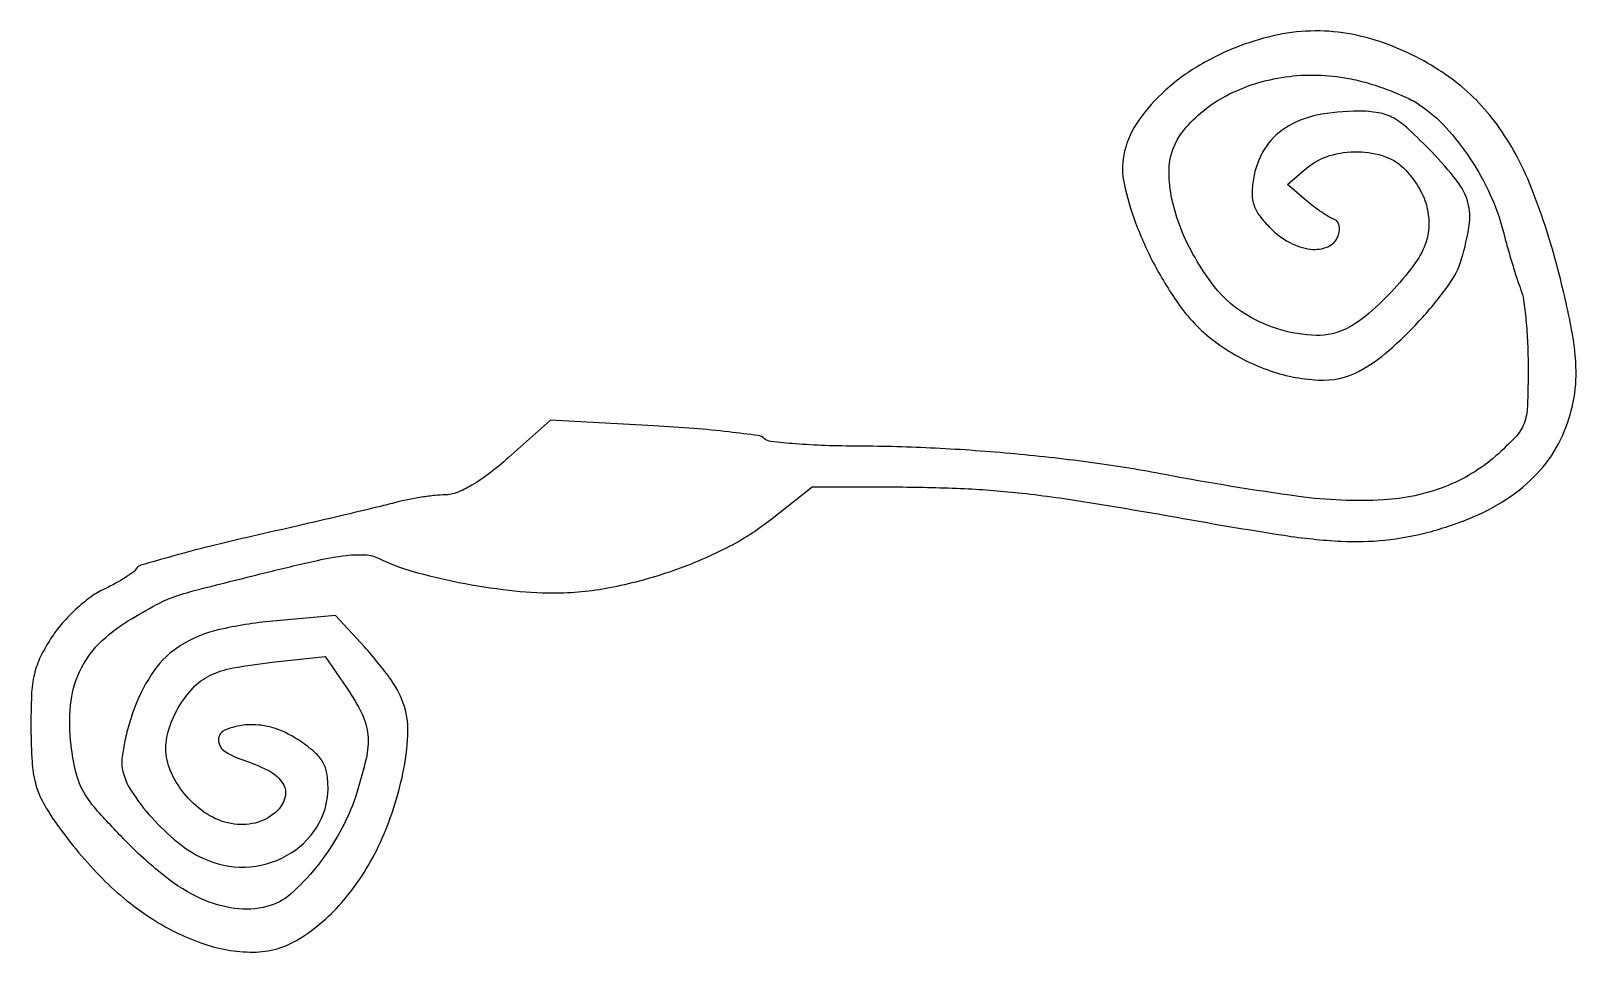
# Model space of a CAD drawing. Extents: x 1 to 190, y 0 to 113.
import ezdxf

# ---------------------------------------------------------------- set-up
doc = ezdxf.new("R2010")
doc.units = 0

msp = doc.modelspace()

# ---------------------------------------------------------------- linework, layer by layer
msp.add_lwpolyline([(148.645907, 110.965601, 0.045216), (143.456729, 108.436992, 0.053062), (139.101524, 105.127382, 0.059399), (135.975996, 101.388586, 0.098363), (134.449942, 97.584862, 0.100061), (134.498609, 94.112063, 0.035745), (135.898343, 89.333198, 0.033474), (138.244752, 84.125379, 0.032148), (141.29325, 79.203139, 0.082025), (145.891447, 74.577939, 0.068813), (152.009199, 71.336522, 0.073988), (158.281697, 70.051208, 0.137282), (163.315741, 71.168733, 0.056766), (166.901932, 73.647106, 0.028118), (170.862063, 77.520702, 0.027495), (174.247476, 81.662515, 0.084997), (175.848322, 84.888081, 0.033637), (176.786485, 89.008924, 0.107678), (176.624264, 91.806088, 0.098457), (175.299475, 94.422278, 0.025501), (172.183838, 98.003317, 0.013148), (169.346902, 100.795776, 0.060398), (167.485706, 102.154378, 0.085274), (165.677525, 102.793524, 0.042433), (163.248938, 103, 0.049529), (158.085689, 102.487284, 0.094097), (154.229973, 100.922191, 0.113325), (151.673527, 98.295631, 0.096626), (150.332559, 94.661898, 0.039233), (150.181079, 92.828819, 0.085497), (150.41423, 91.441937, 0.080485), (151.110087, 90.161357, 0.031766), (152.439227, 88.651682, 0.072171), (154.793338, 86.894162, 0.09566), (157.336792, 86.089303, 0.129383), (159.453973, 86.391123, 0.204128), (160.711295, 87.69003, 0.06559), (160.874095, 88.36875, 0.087378), (160.829893, 89.000163, 0.105892), (160.590373, 89.489494, 0.146752), (160.193289, 89.768904, -0.053904), (159.598188, 90.041437, -0.013887), (158.704559, 90.607855, -0.013971), (157.71551, 91.314908, -0.013802), (156.763379, 92.078874), (154.5, 94), (156.860784, 96, -0.101785), (159.681597, 97.540951, -0.079181), (163.151475, 98.026675, -0.081406), (166.507296, 97.411138, -0.119796), (168.999744, 95.769899, -0.052457), (170.570947, 93.68239, -0.065657), (171.534717, 91.46047, -0.070597), (171.84643, 89.202414, -0.076033), (171.502052, 87.006466, -0.080791), (170.20824, 84.450329, -0.027772), (167.575694, 81.230112, -0.028226), (164.521995, 78.248196, -0.060027), (161.795507, 76.394252, -0.125885), (158.052858, 75.530568, -0.070323), (153.412238, 76.298851, -0.067023), (148.913626, 78.407529, -0.086973), (145.573936, 81.491952, -0.030816), (143.18625, 85.058096, -0.037844), (141.433905, 88.660613, -0.041118), (140.359693, 92.197216, -0.053224), (140, 95.566672, -0.174067), (141.844331, 100.703926, -0.100919), (147.003049, 104.877966, -0.085539), (154.262382, 107.190996, -0.081484), (162.006271, 106.998811, -0.024207), (164.321385, 106.442496, -0.018242), (166.805531, 105.617317, -0.018551), (169.088202, 104.667551, -0.039955), (170.747877, 103.736461, -0.060291), (173.919173, 101.002029, -0.038864), (176.90205, 97.167429, -0.03781), (179.355073, 92.759651, -0.045507), (180.941673, 88.292891, 0.005639), (181.478128, 86.28944, 0.005122), (182.076442, 84.233152, 0.005132), (182.649387, 82.404701, 0.016416), (183.083643, 81.202947, -0.059353), (183.439406, 79.871039, -0.011894), (183.73082, 77.426719, -0.012416), (183.932716, 74.549038, -0.011304), (184, 71.573351, -0.009435), (183.910511, 66.831271, -0.078646), (183.496243, 64.730568, -0.103608), (182.479906, 63.102817, -0.021616), (180.033834, 60.764227, -0.088707), (173.776955, 56.990143, -0.077572), (166.297211, 55.388257, -0.048161), (155.871824, 55.806603, -0.012939), (139.5, 58.486179, 0.0133), (130.686201, 59.922214, 0.010638), (121.126465, 61.013268, 0.010493), (111.367225, 61.711057, 0.011754), (101.95, 61.964326, -0.007773), (97.838801, 62.04215, -0.011325), (94.22, 62.249086, -0.007012), (91.221598, 62.531141, -0.161739), (90.45, 62.883626, 0.154874), (89.656776, 63.258913, 0.004886), (86.066805, 63.709396, 0.009075), (81.773923, 64.126725, 0.00612), (76.862527, 64.453921), (64.225054, 65.140588), (59.079147, 60.570294, -0.01786), (56.715245, 58.617262, -0.030452), (54.592658, 57.184034, -0.036866), (52.763617, 56.279381, -0.096706), (51.33264, 56, 0.026859), (50.081612, 55.93275, 0.011745), (48.43376, 55.71581, 0.011584), (46.690812, 55.403051, 0.015177), (45.11602, 55.032543, -0.006627), (42.952995, 54.484444, -0.000958), (38.525148, 53.43366, -0.001086), (33.283723, 52.212408, -0.000929), (27.756824, 50.948093, 0.004941), (22.449799, 49.689181, 0.007617), (17.889348, 48.485634, 0.00318), (14.037759, 47.379672, 0.184874), (13.464345, 46.94231, -0.099706), (13.051962, 46.501708, -0.014762), (12.03454, 45.820207, -0.016142), (10.76652, 45.079999, -0.01326), (9.368284, 44.370472, 0.049388), (7.817707, 43.437292, 0.025859), (6.081786, 41.998245, 0.025451), (4.438837, 40.324235, 0.035393), (3.160762, 38.658232, 0.030985), (1.751553, 36.206569, 0.058275), (0.983771, 34.058746, 0.045887), (0.631636, 31.469802, 0.012938), (0.559865, 27.392635, 0.01312), (0.700988, 23.305113, 0.046857), (1.102909, 20.722652, 0.059099), (1.923704, 18.581744, 0.030472), (3.413531, 16.124775, 0.041107), (8.967612, 9.370297, 0.054049), (15.10561, 4.278985, 0.061077), (21.487492, 1.097494, 0.084745), (27.772343, 0.009769, 0.141182), (33.439561, 1.628507, 0.078678), (38.899637, 6.376605, 0.0673), (43.375082, 13.458237, 0.056441), (46.141762, 21.907474, 0.03761), (46.744929, 26.575567, 0.087543), (46.319564, 30.06432, 0.081798), (44.69986, 33.340072, 0.029813), (41.426594, 37.370971), (37.895657, 41.225198), (30.197829, 40.535266, 0.034491), (23.515132, 39.468182, 0.08318), (18.905323, 37.555634, 0.099217), (15.661396, 34.490679, 0.064823), (13.246817, 29.925503, 0.019581), (12.542019, 27.783575, 0.020186), (12.014979, 25.614573, 0.020397), (11.712278, 23.705043, 0.076476), (11.75612, 22.495441, 0.097131), (12.868506, 19.730776, 0.038808), (15.362196, 16.476024, 0.038461), (18.48396, 13.493662, 0.060728), (21.609181, 11.515214, 0.11848), (26.790529, 10.425982, 0.119636), (31.880502, 11.817132, 0.126067), (35.579128, 15.302678, 0.140077), (36.959898, 20, 0.041643), (36.815419, 21.905291, 0.092084), (36.327462, 23.273513, 0.082837), (35.342919, 24.462723, 0.029053), (33.579432, 25.819792, 0.03352), (31.872078, 26.821957, 0.043887), (30.190018, 27.4861, 0.046979), (28.516839, 27.815599, 0.049068), (26.836265, 27.819792, 0.072892), (24.332712, 27.204241, 0.313075), (23.539269, 25.986194, 0.254178), (24.363322, 24.570907, 0.058342), (26.967088, 23.379397, -0.046773), (29.833852, 22.14671, -0.127458), (31.432657, 20.64793, -0.201704), (31.706728, 19.012733, -0.139238), (30.780668, 17.352097, -0.122935), (28.386286, 15.914375, -0.108458), (25.477942, 15.681087, -0.097172), (22.477466, 16.708036, -0.079689), (19.843513, 18.84911, -0.060367), (17.966154, 21.543079, -0.094715), (17.136721, 24.2323, -0.096533), (17.364697, 27.000665, -0.064823), (18.616485, 29.927907, -0.054152), (20.439259, 32.367094, -0.092825), (22.47619, 33.870156, -0.067835), (25.356819, 34.809231, -0.018249), (30.128034, 35.497069), (36.59648, 36.189781), (39.29824, 32.29114, -0.037655), (41.142156, 29.149405, -0.094236), (41.842316, 26.595203, -0.077956), (41.620059, 23.67506, -0.020209), (40.349404, 19.118896, -0.049719), (38.416771, 14.693446, -0.041389), (35.542966, 10.436739, -0.043105), (32.343849, 7.089148, -0.119568), (29.481472, 5.584706, -0.094562), (25.537919, 5.358326, -0.074786), (21.425075, 6.543286, -0.059462), (17.056918, 9.212986, -0.031783), (12.339738, 13.442325, -0.01027), (8.736345, 17.265687, -0.052994), (7.026977, 19.61329, -0.071677), (6.098413, 21.935673, -0.028246), (5.47785, 25.330989, -0.055414), (5.411291, 30.231219, -0.084004), (6.524119, 34.335883, -0.086819), (8.888955, 37.751584, -0.063262), (12.528712, 40.609618, -0.010773), (15.944033, 42.554983, -0.040594), (18.196229, 43.547482, -0.021503), (21.143478, 44.429975, -0.001423), (29.734401, 46.578702, -0.005621), (35.66223, 47.972923, -0.02485), (39.194994, 48.579602, -0.043345), (41.552746, 48.659196, -0.103952), (43.234401, 48.211748, 0.04871), (47.249137, 46.65519, 0.019407), (52.999434, 45.286238, 0.019419), (59.153864, 44.317814, 0.029319), (64.569165, 44, 0.046923), (71.449076, 44.647083, 0.035047), (78.820228, 46.589207, 0.035309), (85.771074, 49.513866, 0.050923), (91.380628, 53.114351), (96.261257, 57), (106.880628, 56.967281, -0.010881), (114.96081, 56.766505, -0.016208), (122.010108, 56.208322, -0.012528), (130.208808, 55.082319, -0.003866), (142.5, 52.981665, 0.00592), (154.111528, 51.046231, 0.025192), (161.108471, 50.323342, 0.039628), (166.433365, 50.465221, 0.037132), (171.789473, 51.440324, 0.036838), (177.362722, 53.336576, 0.052106), (181.944902, 55.873942, 0.058568), (185.485757, 59.022585, 0.069786), (187.961341, 62.739102, 0.054799), (189.421979, 66.884398, 0.061214), (189.874201, 71.094218, 0.044791), (189.330257, 76.266112, 0.015139), (187.641986, 83.656599, 0.032335), (184.157068, 94.190081, 0.065477), (179.863926, 101.777313, 0.077136), (174.28642, 107.197995, 0.063599), (166.960043, 111.107181, 0.043101), (162.39984, 112.403548, 0.049679), (157.898804, 112.816756, 0.048961), (153.349714, 112.334695, 0.03993)], format="xyb", close=True)

doc.saveas('drawing.dxf')
